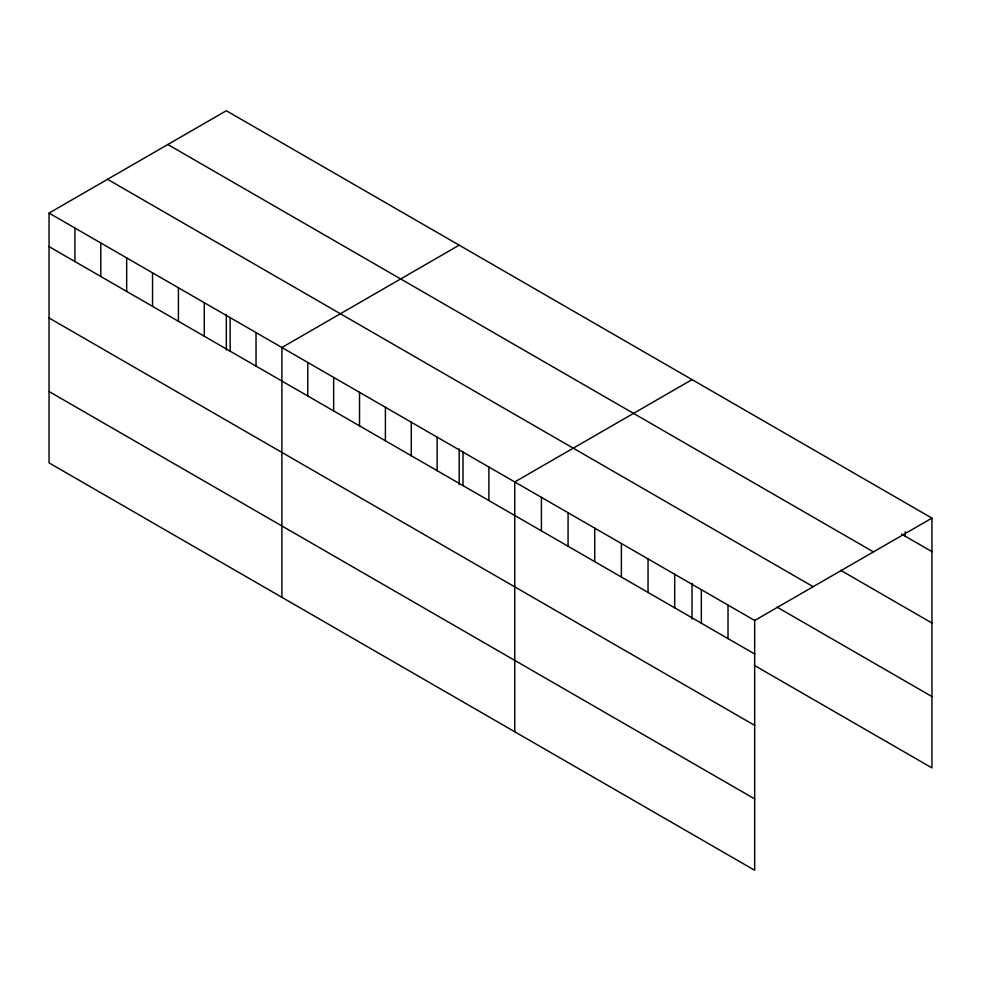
<?xml version="1.0" encoding="UTF-8"?>
<svg xmlns="http://www.w3.org/2000/svg" width="981" height="981" viewBox="0 0 981 981"><rect width="100%" height="100%" fill="white"/><g stroke="black" fill="none" stroke-linecap="round" stroke-linejoin="round"><path stroke-width="1.47" d="M49.05 213.085L754.671 620.47L754.671 870.27L49.05 462.885L49.05 213.085L226.329 110.73L931.95 518.115L931.95 767.915L754.242 665.314M459.182 245.164L281.903 347.519L281.903 597.319M692.034 379.61L514.755 481.953L514.755 731.752M754.671 620.47L931.95 518.115M901.49 534.056L931.95 551.641M167.825 144.514L873.446 551.898M840.558 570.243L931.95 623.021M107.554 179.315L813.175 586.687M777.087 607.141L931.95 696.547M49.05 246.611L754.671 653.996M49.05 317.979L754.671 725.364M49.05 391.517L754.671 798.902M905.291 531.69L905.291 536.251M728.012 605.081L728.012 638.606M701.354 589.691L701.354 623.217M692.034 583.315L692.034 618.999M674.695 574.302L674.695 607.828M648.036 558.912L648.036 592.438M621.378 543.523L621.378 577.049M594.731 528.134L594.731 561.659M568.073 512.744L568.073 546.27M541.414 497.355L541.414 530.88M488.881 467.017L488.881 500.555M463.007 452.082L463.007 485.62M459.182 448.881L459.182 484.565M437.134 437.146L437.134 470.672M411.272 422.21L411.272 455.736M385.398 407.274L385.398 440.8M359.524 392.339L359.524 425.864M333.65 377.391L333.65 410.929M307.776 362.455L307.776 395.993M256.029 332.584L256.029 366.109M230.155 317.648L230.155 351.173M226.329 314.435L226.329 350.119M204.281 302.712L204.281 336.238M178.407 287.776L178.407 321.302M152.546 272.841L152.546 306.366M126.672 257.893L126.672 291.431M100.798 242.957L100.798 276.495M74.924 228.021L74.924 261.547"/></g></svg>
